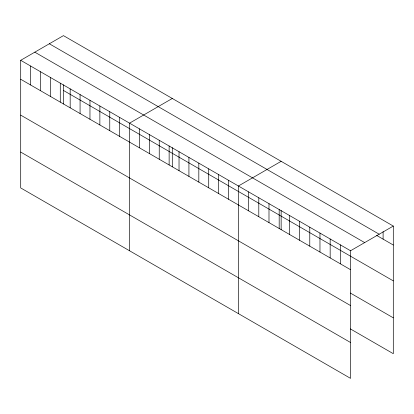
<?xml version="1.0" encoding="UTF-8"?>
<svg xmlns="http://www.w3.org/2000/svg" width="414" height="414" viewBox="0 0 414 414"><rect width="100%" height="100%" fill="white"/><g stroke="black" fill="none" stroke-linecap="round" stroke-linejoin="round"><path stroke-width="0.62" d="M20.7 60.309L350.554 250.749L350.554 378.37L20.7 187.93L20.7 60.309L63.445 35.63L393.3 226.07L393.3 353.691L350.373 328.907M172.296 98.475L129.551 123.155L129.551 250.775M281.147 161.32L238.407 186L238.407 313.621M350.554 250.749L393.3 226.07M49.338 43.775L379.193 234.215M376.668 235.426L393.3 245.026M34.807 52.164L364.662 242.604M63.445 90.449L393.3 280.889M20.7 79.265L350.554 269.705M350.373 293.05L393.3 317.833M20.7 115.123L350.554 305.563M20.7 152.073L350.554 342.513M383.105 231.561L383.105 239.142M340.36 244.86L340.36 263.821M330.165 238.976L330.165 257.932M319.97 233.087L319.97 252.048M309.775 227.203L309.775 246.159M299.576 221.319L299.576 240.275M289.381 215.43L289.381 234.386M281.147 210.478L281.147 229.682M279.186 209.546L279.186 228.502M268.991 203.657L268.991 222.618M258.797 197.773L258.797 216.729M248.602 191.884L248.602 210.845M228.507 180.287L228.507 199.243M218.613 174.573L218.613 193.529M208.718 168.86L208.718 187.816M198.823 163.147L198.823 182.103M188.924 157.434L188.924 176.39M179.029 151.721L179.029 170.677M172.296 147.632L172.296 166.837M169.135 146.007L169.135 164.963M159.24 140.294L159.24 159.25M149.345 134.581L149.345 153.537M139.446 128.868L139.446 147.824M119.656 117.441L119.656 136.397M109.762 111.728L109.762 130.684M99.867 106.015L99.867 124.971M89.967 100.302L89.967 119.258M80.073 94.589L80.073 113.545M70.178 88.875L70.178 107.831M63.445 84.787L63.445 103.992M60.284 83.162L60.284 102.118M50.389 77.449L50.389 96.405M40.489 71.736L40.489 90.692M30.595 66.023L30.595 84.979"/></g></svg>
